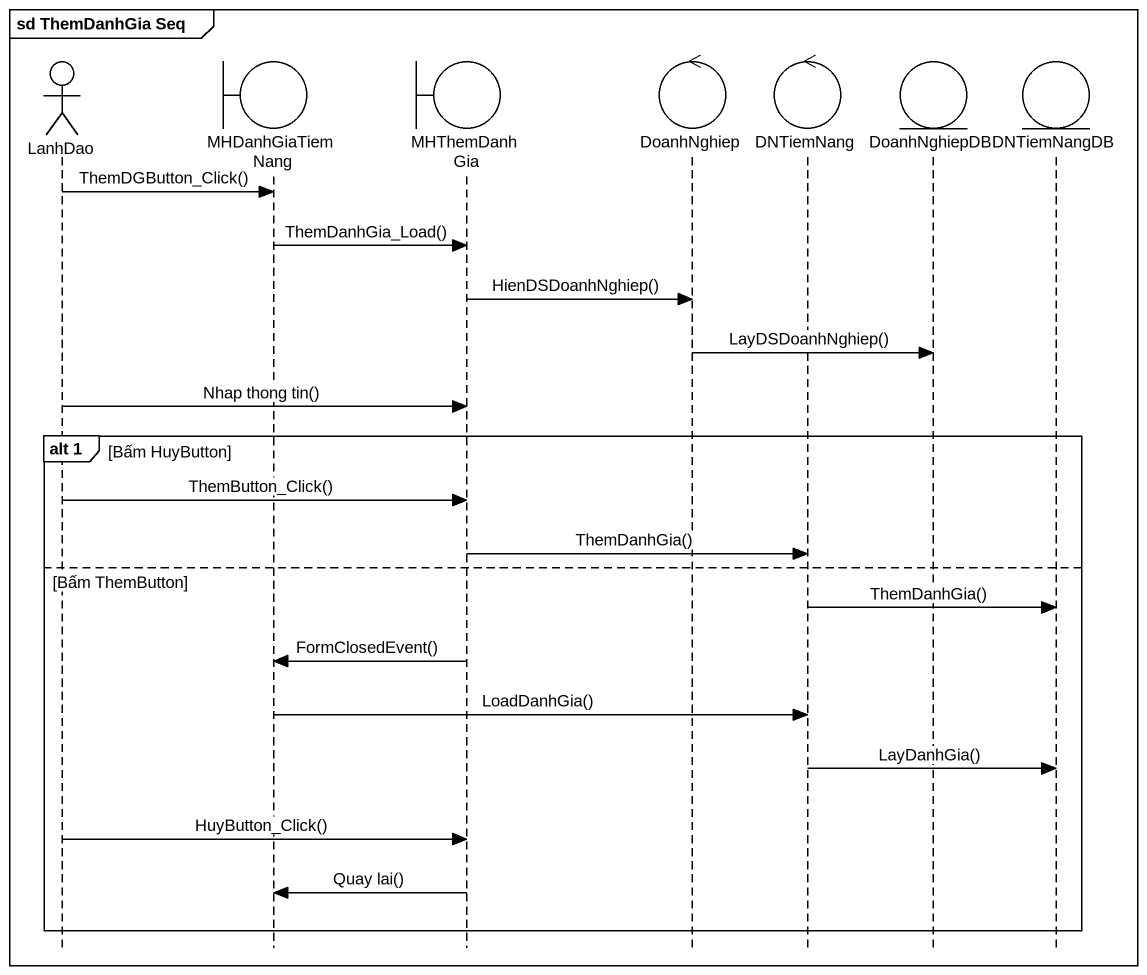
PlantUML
@startuml
mainframe sd ThemDanhGia Seq
hide footbox
actor LanhDao
boundary MHDanhGiaTiemNang
boundary MHThemDanhGia
control DoanhNghiep
control DNTiemNang
entity DoanhNghiepDB
entity DNTiemNangDB

LanhDao -> MHDanhGiaTiemNang : ThemDGButton_Click()
MHDanhGiaTiemNang -> MHThemDanhGia : ThemDanhGia_Load()
MHThemDanhGia -> DoanhNghiep : HienDSDoanhNghiep()
DoanhNghiep -> DoanhNghiepDB : LayDSDoanhNghiep()
LanhDao -> MHThemDanhGia : Nhap thong tin()
group alt 1 [Bấm HuyButton]
  LanhDao -> MHThemDanhGia : ThemButton_Click()
  MHThemDanhGia -> DNTiemNang : ThemDanhGia()
else Bấm ThemButton
  DNTiemNang -> DNTiemNangDB : ThemDanhGia()
  MHThemDanhGia -> MHDanhGiaTiemNang : FormClosedEvent()
  MHDanhGiaTiemNang -> DNTiemNang : LoadDanhGia()
  DNTiemNang -> DNTiemNangDB : LayDanhGia()
  LanhDao -> MHThemDanhGia : HuyButton_Click()
  MHThemDanhGia -> MHDanhGiaTiemNang : Quay lai()
end
@enduml
